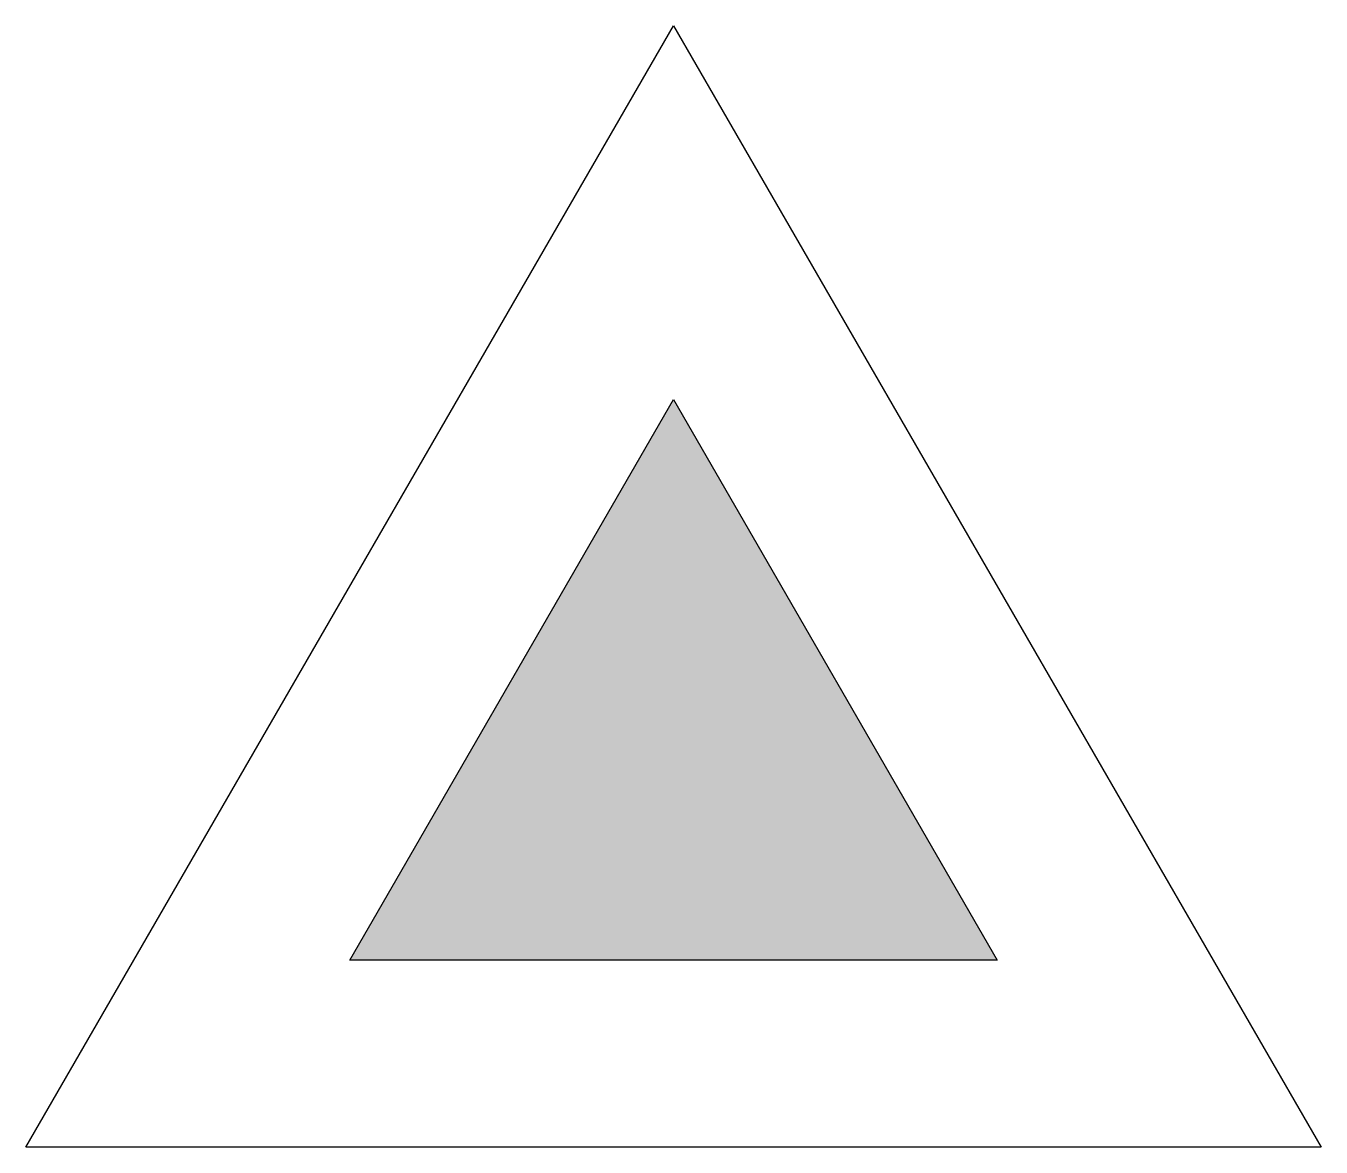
# Model space of a CAD drawing. Extents: x -1.73 to 1.73, y -1 to 2.
import ezdxf

# ---------------------------------------------------------------- set-up
doc = ezdxf.new("R2010")
doc.units = 0
doc.header["$LTSCALE"] = 0.01
doc.header["$MEASUREMENT"] = 0
doc.layers.get('0').update_dxf_attribs({"lineweight": 20})

msp = doc.modelspace()

# ---------------------------------------------------------------- hatches: boundary and pattern name
at = {"linetype": 'ByBlock', "lineweight": -2}
h = msp.add_hatch(color=0, dxfattribs=at)
h.dxf.hatch_style = 1
h.paths.add_polyline_path([(0.866, -0.5), (0, 1), (-0.866, -0.5)])

# ---------------------------------------------------------------- linework, layer by layer
at = {"color": 0, "linetype": 'ByBlock', "lineweight": -2}
for points in [[(-1.732, -1), (0, 2), (1.732, -1)], [(-0.866, -0.5), (0, 1), (0.866, -0.5)]]:
    msp.add_lwpolyline(points, close=True, dxfattribs=at)

doc.saveas('drawing.dxf')
